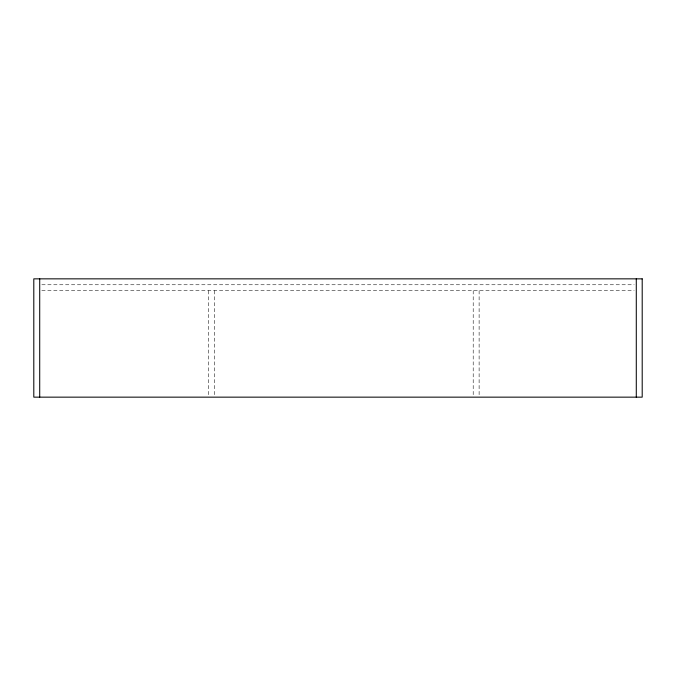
<?xml version="1.0" encoding="UTF-8"?>
<svg xmlns="http://www.w3.org/2000/svg" width="676" height="676" viewBox="0 0 676 676"><rect width="100%" height="100%" fill="white"/><g stroke="black" fill="none" stroke-linecap="round" stroke-linejoin="round"><path stroke-width="0.51" stroke-dasharray="3.38 2.54" d="M41.828 284.765L634.173 284.765M41.811 290.68L634.173 290.68M479.115 290.68L479.115 396.094M473.2 290.68L473.2 396.094M214.63 290.68L214.63 396.094M208.715 290.68L208.715 396.094"/><path stroke-width="1.01" d="M636.285 278.85L636.285 397.15M39.715 278.85L39.715 397.15M642.2 278.85L33.8 278.85L33.8 397.15L642.2 397.15L642.2 278.85"/></g></svg>
